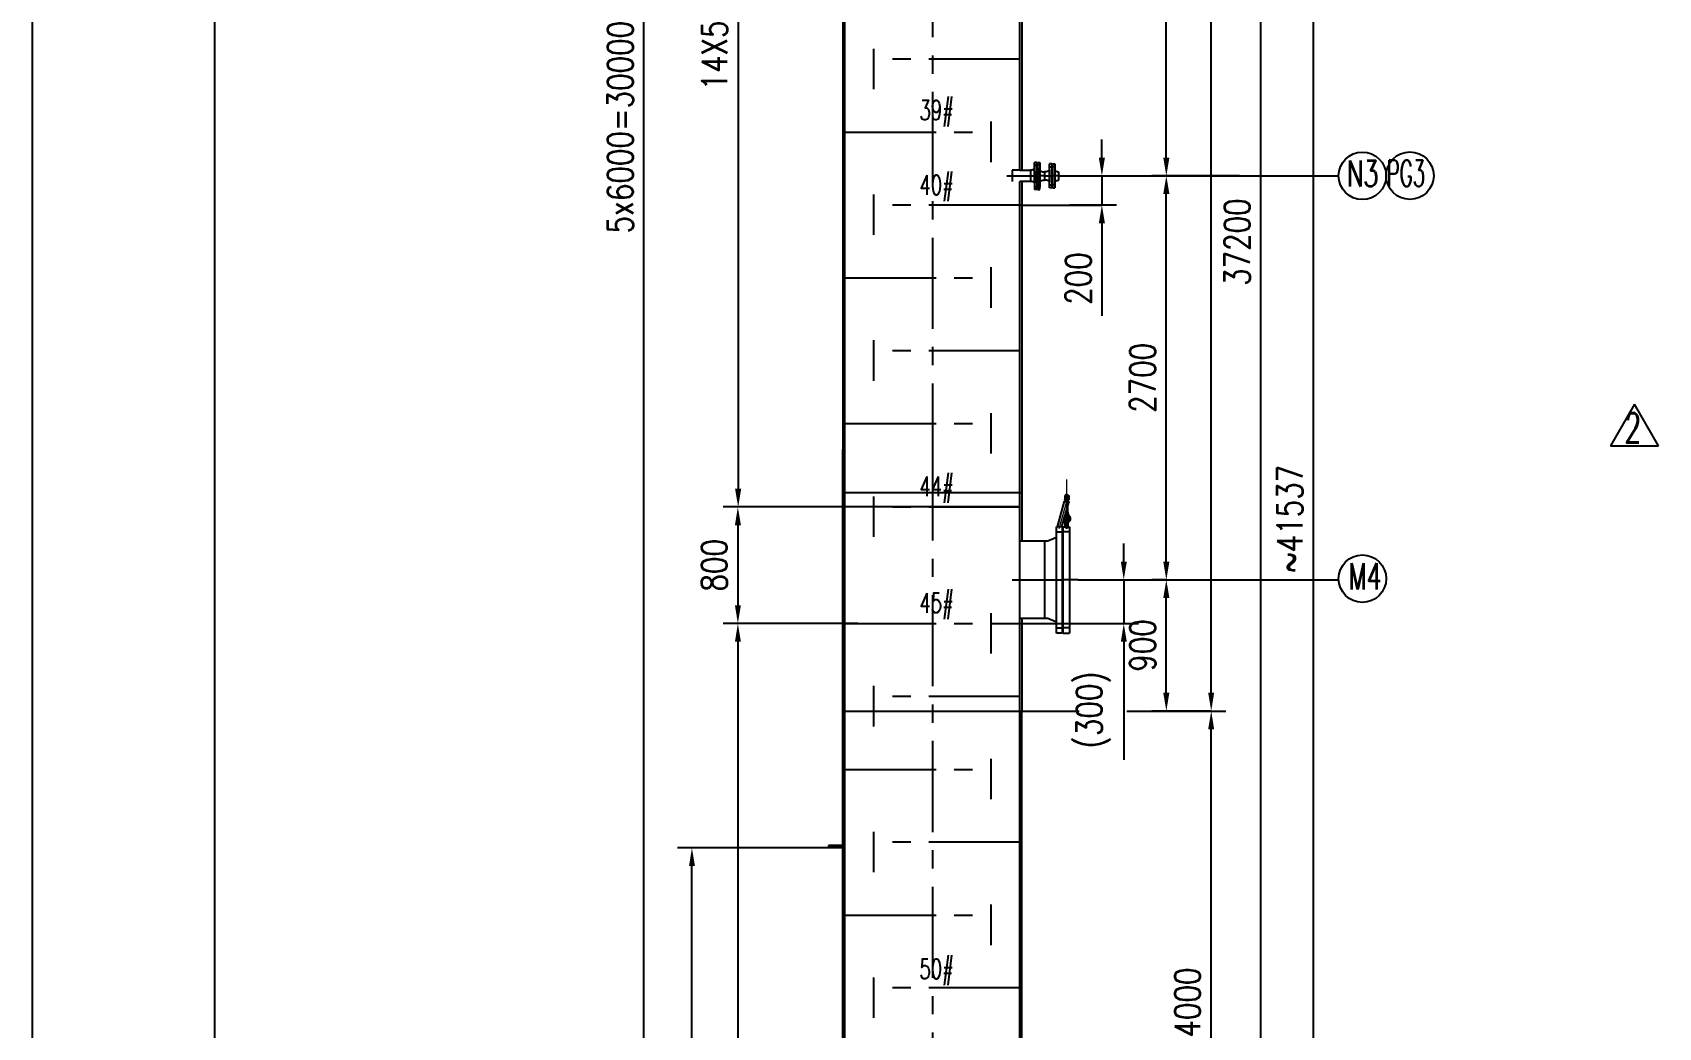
# Model space of a CAD drawing. Header units: millimetres. Extents: x -1250 to 28450, y -500 to 41550.
# Drawn here: x -1250 to 9903, y 16066 to 22892 of the extents above; entities that cross this region are included whole.
import ezdxf

# ---------------------------------------------------------------- set-up
doc = ezdxf.new("R2010")
doc.units = ezdxf.units.MM
doc.header["$LTSCALE"] = 500
for name, pattern in [('CENTER', [2, 1.25, -0.25, 0.25, -0.25]), ('CENTER2', [1.125, 0.75, -0.125, 0.125, -0.125]), ('PHANTOM', [2.5, 1.25, -0.25, 0.25, -0.25, 0.25, -0.25])]:
    doc.linetypes.add(name, pattern=pattern)
for name, color, linetype in [('1轮廓实线层', 7, 'Continuous'), ('2细线层', 4, 'Continuous'), ('3中心线层', 1, 'CENTER'), ('6文字层', 3, 'Continuous'), ('9双点划线层', 6, 'PHANTOM'), ('图框层', 7, 'Continuous'), ('点划线', 1, 'CENTER2')]:
    doc.layers.add(name, color=color, linetype=linetype)
doc.layers.add('中心线', color=1, linetype='CENTER', lineweight=18)
doc.styles.add('PC_TEXTSTYLE', font='romans.shx', dxfattribs={"width": 0.67, "bigfont": 'hzfs.shx'})
doc.styles.add('TH_GBDIM', font='romans.shx', dxfattribs={"width": 0.8, "bigfont": 'gbcbig.shx'})
doc.dimstyles.new('TH_GBDIM', dxfattribs={"dimscale": 50, "dimtxt": 3.5, "dimasz": 2.5, "dimexe": 2, "dimexo": 0, "dimgap": 1.5, "dimtad": 1, "dimdec": 1, "dimzin": 0, "dimdsep": 46, "dimtxsty": 'TH_GBDIM', "dimcen": 2.5, "dimclrd": 130, "dimclre": 130, "dimclrt": 3, "dimadec": 0, "dimazin": 0, "dimtfac": 0.714286, "dimtdec": 1, "dimtmove": 0, "dimatfit": 3, "dimfxl": 1, "dimtzin": 0, "dimlwd": -1, "dimlwe": -1, "dimarcsym": 0})

# ---------------------------------------------------------------- blocks, each defined once
blk = doc.blocks.new('*D29')
at = {"layer": '2细线层', "color": 130}
for p, q in [((3783, 26709), (3490, 26709)), ((3590, 26584), (3590, 19762)), ((5523, 19637), (3490, 19637))]:
    blk.add_line(p, q, dxfattribs=at)
for points in [[(3569, 26584), (3611, 26584), (3590, 26709)], [(3569, 19762), (3611, 19762), (3590, 19637)]]:
    blk.add_solid(points, dxfattribs=at)
at = {"layer": 'Defpoints', "color": 0}
for p in [(3783, 26709), (3590, 19637), (5523, 19637)]:
    blk.add_point(p, dxfattribs=at)
at = {"layer": '2细线层', "color": 3, "insert": (3428, 23173), "char_height": 175, "attachment_point": 5, "rotation": 90, "style": 'TH_GBDIM'}
blk.add_mtext('14X500=7000{}{}', dxfattribs=at)
blk = doc.blocks.new('*D30')
at = {"layer": '2细线层', "color": 130}
for p, q in [((4522, 19637), (3488, 19637)), ((3588, 19512), (3588, 18962)), ((4412, 18837), (3488, 18837))]:
    blk.add_line(p, q, dxfattribs=at)
for points in [[(3568, 19512), (3609, 19512), (3588, 19637)], [(3568, 18962), (3609, 18962), (3588, 18837)]]:
    blk.add_solid(points, dxfattribs=at)
at = {"layer": 'Defpoints', "color": 0}
for p in [(4522, 19637), (3588, 18837), (4412, 18837)]:
    blk.add_point(p, dxfattribs=at)
at = {"layer": '2细线层', "color": 3, "insert": (3426, 19237), "char_height": 175, "attachment_point": 5, "rotation": 90, "style": 'TH_GBDIM'}
blk.add_mtext('800{}{}', dxfattribs=at)
blk = doc.blocks.new('*D31')
at = {"layer": '2细线层', "color": 130}
for p, q in [((4412, 18837), (3488, 18837)), ((3588, 18712), (3588, 11462)), ((4522, 11337), (3488, 11337))]:
    blk.add_line(p, q, dxfattribs=at)
for points in [[(3568, 18712), (3609, 18712), (3588, 18837)], [(3568, 11462), (3609, 11462), (3588, 11337)]]:
    blk.add_solid(points, dxfattribs=at)
at = {"layer": 'Defpoints', "color": 0}
for p in [(4412, 18837), (3588, 11337), (4522, 11337)]:
    blk.add_point(p, dxfattribs=at)
at = {"layer": '2细线层', "color": 3, "insert": (3426, 15087), "char_height": 175, "attachment_point": 5, "rotation": 90, "style": 'TH_GBDIM'}
blk.add_mtext('15X500=7500{}{}', dxfattribs=at)
blk = doc.blocks.new('*D37')
at = {"layer": '2细线层', "color": 130}
for p, q in [((6235, 19262), (6235, 19387)), ((5923, 19137), (6335, 19137)), ((6235, 19137), (6235, 18837)), ((5325, 18837), (6335, 18837)), ((6235, 18712), (6235, 17903))]:
    blk.add_line(p, q, dxfattribs=at)
for points in [[(6215, 19262), (6256, 19262), (6235, 19137)], [(6215, 18712), (6256, 18712), (6235, 18837)]]:
    blk.add_solid(points, dxfattribs=at)
at = {"layer": 'Defpoints', "color": 0}
for p in [(5923, 19137), (6235, 19137), (5325, 18837)]:
    blk.add_point(p, dxfattribs=at)
at = {"layer": '2细线层', "color": 3, "insert": (6027, 18245), "char_height": 175, "attachment_point": 5, "rotation": 90, "style": 'TH_GBDIM'}
blk.add_mtext('(300){}{}', dxfattribs=at)
blk = doc.blocks.new('*D44')
at = {"layer": '2细线层', "color": 130}
for p, q in [((4211, 33433), (2844, 33433)), ((2944, 11179), (2944, 33308)), ((3044, 11054), (2844, 11054))]:
    blk.add_line(p, q, dxfattribs=at)
for points in [[(2923, 33308), (2965, 33308), (2944, 33433)], [(2923, 11179), (2965, 11179), (2944, 11054)]]:
    blk.add_solid(points, dxfattribs=at)
at = {"layer": 'Defpoints', "color": 0}
for p in [(2944, 33433), (4211, 33433), (3044, 11054)]:
    blk.add_point(p, dxfattribs=at)
at = {"layer": '2细线层', "color": 3, "insert": (2782, 22243), "char_height": 175, "attachment_point": 5, "rotation": 90, "style": 'TH_GBDIM'}
blk.add_mtext('5x6000=30000{}{}', dxfattribs=at)
blk = doc.blocks.new('*D45')
at = {"layer": '2细线层', "color": 130}
for p, q in [((6255, 18237), (6935, 18237)), ((6835, 14362), (6835, 18112)), ((6835, 14237), (6735, 14237))]:
    blk.add_line(p, q, dxfattribs=at)
for points in [[(6814, 18112), (6855, 18112), (6835, 18237)], [(6814, 14362), (6855, 14362), (6835, 14237)]]:
    blk.add_solid(points, dxfattribs=at)
at = {"layer": 'Defpoints', "color": 0}
for p in [(6255, 18237), (6835, 18237), (6835, 14237)]:
    blk.add_point(p, dxfattribs=at)
at = {"layer": '2细线层', "color": 3, "insert": (6672, 16237), "char_height": 175, "attachment_point": 5, "rotation": 90, "style": 'TH_GBDIM'}
blk.add_mtext('4000{}{}', dxfattribs=at)
blk = doc.blocks.new('*D46')
at = {"layer": '2细线层', "color": 130}
for p, q in [((6085, 22034), (6085, 22159)), ((5902, 21909), (6185, 21909)), ((6085, 21909), (6085, 21709)), ((5864, 21709), (6185, 21709)), ((6085, 21584), (6085, 20949))]:
    blk.add_line(p, q, dxfattribs=at)
for points in [[(6064, 22034), (6106, 22034), (6085, 21909)], [(6064, 21584), (6106, 21584), (6085, 21709)]]:
    blk.add_solid(points, dxfattribs=at)
at = {"layer": 'Defpoints', "color": 0}
for p in [(5902, 21909), (6085, 21909), (5864, 21709)]:
    blk.add_point(p, dxfattribs=at)
at = {"layer": '2细线层', "color": 3, "insert": (5923, 21204), "char_height": 175, "attachment_point": 5, "rotation": 90, "style": 'TH_GBDIM'}
blk.add_mtext('200{}{}', dxfattribs=at)
blk = doc.blocks.new('*D49')
at = {"layer": '2细线层', "color": 130}
for p, q in [((6527, 19137), (6427, 19137)), ((6527, 18362), (6527, 19012)), ((6835, 18237), (6427, 18237))]:
    blk.add_line(p, q, dxfattribs=at)
for points in [[(6506, 19012), (6548, 19012), (6527, 19137)], [(6506, 18362), (6548, 18362), (6527, 18237)]]:
    blk.add_solid(points, dxfattribs=at)
at = {"layer": 'Defpoints', "color": 0}
for p in [(6527, 19137), (6527, 19137), (6835, 18237)]:
    blk.add_point(p, dxfattribs=at)
at = {"layer": '2细线层', "color": 3, "insert": (6365, 18687), "char_height": 175, "attachment_point": 5, "rotation": 90, "style": 'TH_GBDIM'}
blk.add_mtext('900{}{}', dxfattribs=at)
blk = doc.blocks.new('*D50')
at = {"layer": '2细线层', "color": 130}
for p, q in [((7028, 21909), (6427, 21909)), ((6527, 19262), (6527, 21784)), ((6527, 19137), (6627, 19137))]:
    blk.add_line(p, q, dxfattribs=at)
for points in [[(6506, 21784), (6548, 21784), (6527, 21909)], [(6506, 19262), (6548, 19262), (6527, 19137)]]:
    blk.add_solid(points, dxfattribs=at)
at = {"layer": 'Defpoints', "color": 0}
for p in [(6527, 21909), (7028, 21909), (6527, 19137)]:
    blk.add_point(p, dxfattribs=at)
at = {"layer": '2细线层', "color": 3, "insert": (6365, 20523), "char_height": 175, "attachment_point": 5, "rotation": 90, "style": 'TH_GBDIM'}
blk.add_mtext('2700{}{}', dxfattribs=at)
blk = doc.blocks.new('*D51')
at = {"layer": '2细线层', "color": 130}
for p, q in [((7028, 26909), (6427, 26909)), ((6527, 22034), (6527, 26784)), ((6750, 21909), (6427, 21909))]:
    blk.add_line(p, q, dxfattribs=at)
for points in [[(6506, 26784), (6548, 26784), (6527, 26909)], [(6506, 22034), (6548, 22034), (6527, 21909)]]:
    blk.add_solid(points, dxfattribs=at)
at = {"layer": 'Defpoints', "color": 0}
for p in [(6527, 26909), (7028, 26909), (6750, 21909)]:
    blk.add_point(p, dxfattribs=at)
at = {"layer": '2细线层', "color": 3, "insert": (6365, 24409), "char_height": 175, "attachment_point": 5, "rotation": 90, "style": 'TH_GBDIM'}
blk.add_mtext('5000{}{}', dxfattribs=at)
blk = doc.blocks.new('*D53')
at = {"layer": '2细线层', "color": 130}
for p, q in [((7007, 36571), (7276, 36571)), ((7176, 6462), (7176, 36446)), ((6925, 6337), (7276, 6337))]:
    blk.add_line(p, q, dxfattribs=at)
for points in [[(7155, 36446), (7197, 36446), (7176, 36571)], [(7155, 6462), (7197, 6462), (7176, 6337)]]:
    blk.add_solid(points, dxfattribs=at)
at = {"layer": 'Defpoints', "color": 0}
for p in [(7007, 36571), (7176, 36571), (6925, 6337)]:
    blk.add_point(p, dxfattribs=at)
at = {"layer": '2细线层', "color": 3, "insert": (7013, 21454), "char_height": 175, "attachment_point": 5, "rotation": 90, "style": 'TH_GBDIM'}
blk.add_mtext('37200{}{}', dxfattribs=at)
blk = doc.blocks.new('*D54')
at = {"layer": '2细线层', "color": 130}
for p, q in [((6935, 36571), (7636, 36571)), ((7536, 2662), (7536, 36446)), ((6635, 2537), (7636, 2537))]:
    blk.add_line(p, q, dxfattribs=at)
for points in [[(7516, 36446), (7557, 36446), (7536, 36571)], [(7516, 2662), (7557, 2662), (7536, 2537)]]:
    blk.add_solid(points, dxfattribs=at)
at = {"layer": 'Defpoints', "color": 0}
for p in [(6935, 36571), (7536, 36571), (6635, 2537)]:
    blk.add_point(p, dxfattribs=at)
at = {"layer": '2细线层', "color": 3, "insert": (7374, 19554), "char_height": 175, "attachment_point": 5, "rotation": 90, "style": 'TH_GBDIM'}
blk.add_mtext('~41537{}{}', dxfattribs=at)
blk = doc.blocks.new('*D81')
at = {"layer": '2细线层', "color": 130}
for p, q in [((6835, 34101), (6735, 34101)), ((6835, 18362), (6835, 33976)), ((6835, 18237), (6735, 18237))]:
    blk.add_line(p, q, dxfattribs=at)
for points in [[(6814, 33976), (6855, 33976), (6835, 34101)], [(6814, 18362), (6855, 18362), (6835, 18237)]]:
    blk.add_solid(points, dxfattribs=at)
at = {"layer": 'Defpoints', "color": 0}
for p in [(6835, 34101), (6835, 34101), (6835, 18237)]:
    blk.add_point(p, dxfattribs=at)
at = {"layer": '2细线层', "color": 3, "insert": (6672, 26169), "char_height": 175, "attachment_point": 5, "rotation": 90, "style": 'TH_GBDIM'}
blk.add_mtext('22685{}{}', dxfattribs=at)
blk = doc.blocks.new('*D100')
at = {"layer": '2细线层', "color": 130}
for p, q in [((4209, 17298), (3173, 17298)), ((3273, 11179), (3273, 17173)), ((4205, 11054), (3173, 11054))]:
    blk.add_line(p, q, dxfattribs=at)
for points in [[(3253, 17173), (3294, 17173), (3273, 17298)], [(3253, 11179), (3294, 11179), (3273, 11054)]]:
    blk.add_solid(points, dxfattribs=at)
at = {"layer": 'Defpoints', "color": 0}
for p in [(3273, 17298), (4209, 17298), (4205, 11054)]:
    blk.add_point(p, dxfattribs=at)
at = {"layer": '2细线层', "color": 3, "insert": (3111, 14176), "char_height": 175, "attachment_point": 5, "rotation": 90, "style": 'TH_GBDIM'}
blk.add_mtext('6000{}{}', dxfattribs=at)

msp = doc.modelspace()

# ---------------------------------------------------------------- linework, layer by layer
for p, q in [((5522.78, 21946.86), (5522.78, 27170.86)), ((5535.52, 27170.86), (5536, 21946.86)), ((4309.4, 19502.88), (4309.89, 24370.86)), ((4322.78, 19502.88), (4322.78, 24370.86)), ((5595.28, 21870.86), (5522.78, 21870.86)), ((5522.78, 19502.88), (5522.78, 21870.86)), ((5536.01, 21870.86), (5536.12, 20617.36)), ((5640.28, 21946.86), (5640.28, 21870.86)), ((5697.78, 21937.36), (5688.28, 21937.36)), ((5697.78, 21880.36), (5688.28, 21880.36)), ((5693.03, 21880.36), (5693.03, 21937.36)), ((5536.12, 20617.36), (5536.16, 20117.36)), ((5536.17, 20117.36), (5536.22, 19502.88)), ((4308.78, 18236.65), (4308.96, 20031.66)), ((4322.78, 6336.65), (4322.78, 20031.66)), ((5522.78, 18236.65), (5522.78, 20031.66)), ((5536.62, 20031.66), (5536.67, 19401.65)), ((4308.78, 19736.65), (5536.78, 19736.65)), ((5693.78, 19401.65), (5522.78, 19401.65)), ((5693.78, 18871.65), (5522.78, 18871.65)), ((5536.72, 18871.65), (5536.78, 18236.65)), ((4308.78, 14236.65), (4308.78, 18236.65)), ((4308.78, 18236.65), (5536.78, 18236.65)), ((5522.78, 14236.65), (5522.78, 18236.65)), ((5536.78, 14236.65), (5536.78, 18236.65)), ((4308.78, 17314.45), (4208.78, 17314.45)), ((4308.78, 17298.45), (4208.78, 17298.45)), ((4277.1, 17306.45), (4308.78, 17306.45))]:
    msp.add_line(p, q)
for centre in [(7871.78, 21908.86), (8197.8, 21910.02), (7871.78, 19144.93)]:
    msp.add_circle(centre, 163.02)
at = {"layer": '1轮廓实线层'}
for p, q in [((5623.28, 21875.57), (5623.28, 22001.36)), ((5639.28, 22001.36), (5623.28, 22001.36)), ((5639.28, 21859.59), (5639.28, 22001.36)), ((5644.28, 21854.59), (5644.28, 22001.36)), ((5644.28, 22001.36), (5660.28, 22001.36)), ((5660.28, 22001.36), (5660.28, 21838.62)), ((5660.28, 21816.36), (5660.28, 21979.11)), ((5741.78, 21991.36), (5725.78, 21991.36)), ((5725.78, 21826.36), (5725.78, 21991.36)), ((5741.78, 21991.36), (5741.78, 21826.36)), ((5746.78, 21991.36), (5746.78, 21826.36)), ((5746.78, 21991.36), (5762.78, 21991.36)), ((5762.78, 21991.36), (5762.78, 21826.36)), ((5522.78, 21946.86), (5469.44, 21946.86)), ((5469.44, 21946.86), (5469.44, 21870.86)), ((5522.78, 21946.86), (5595.28, 21946.86)), ((5595.28, 21946.86), (5595.28, 21870.86)), ((5605.28, 21946.86), (5595.28, 21946.86)), ((5605.28, 21870.86), (5595.28, 21870.86)), ((5623.28, 21954.86), (5605.28, 21946.86)), ((5623.28, 21862.86), (5605.28, 21870.86)), ((5623.28, 21942.16), (5623.28, 21816.36)), ((5639.28, 21958.14), (5639.28, 21816.36)), ((5640.28, 21853.86), (5640.28, 21959.14)), ((5640.28, 21854.36), (5640.28, 21959.14)), ((5643.28, 21962.13), (5643.28, 21849.86)), ((5644.28, 21963.13), (5644.28, 21816.36)), ((5660.28, 21945.36), (5678.28, 21937.36)), ((5660.28, 21872.36), (5678.28, 21880.36)), ((5678.28, 21937.36), (5688.28, 21937.36)), ((5678.28, 21880.36), (5688.28, 21880.36)), ((5705.78, 21937.36), (5697.78, 21937.36)), ((5705.78, 21880.36), (5697.78, 21880.36)), ((5725.78, 21945.86), (5705.78, 21937.36)), ((5725.78, 21871.86), (5705.78, 21880.36)), ((5745.78, 21958.36), (5741.78, 21958.36)), ((5742.78, 21864.86), (5742.78, 21952.86)), ((5745.78, 21952.86), (5742.78, 21952.86)), ((5742.78, 21952.36), (5746.78, 21952.36)), ((5742.78, 21865.36), (5742.78, 21952.36)), ((5742.78, 21865.36), (5746.78, 21865.36)), ((5745.78, 21864.86), (5742.78, 21864.86)), ((5745.78, 21958.36), (5745.78, 21859.36)), ((5762.78, 21945.86), (5782.78, 21937.36)), ((5762.78, 21871.86), (5782.78, 21880.36)), ((5782.78, 21937.36), (5790.78, 21937.36)), ((5782.78, 21880.36), (5790.78, 21880.36)), ((5790.78, 21880.36), (5790.78, 21937.36)), ((5639.28, 21816.36), (5623.28, 21816.36)), ((5643.28, 21849.86), (5639.28, 21849.86)), ((5640.28, 21854.36), (5644.28, 21854.36)), ((5643.28, 21853.86), (5640.28, 21853.86)), ((5644.28, 21816.36), (5660.28, 21816.36)), ((5741.78, 21826.36), (5725.78, 21826.36)), ((5745.78, 21859.36), (5741.78, 21859.36)), ((5746.78, 21826.36), (5762.78, 21826.36)), ((5779.96, 19501.65), (5829.35, 19675.74)), ((5811.14, 19501.65), (5858.21, 19667.55)), ((5828.98, 19689.02), (5828.98, 19686.65)), ((5843.78, 19689.01), (5828.98, 19689.02)), ((5828.98, 19686.65), (5858.58, 19686.65)), ((5831.66, 19715.74), (5829.93, 19714.75)), ((5829.93, 19714.75), (5829.93, 19704.21)), ((5831.66, 19703.21), (5829.93, 19704.21)), ((5831.66, 19702.11), (5829.93, 19701.11)), ((5829.93, 19701.11), (5829.93, 19690.58)), ((5831.66, 19689.58), (5829.93, 19690.58)), ((5833.66, 19702.65), (5833.67, 19702.65)), ((5833.67, 19716.28), (5853.92, 19716.28)), ((5833.67, 19702.65), (5853.92, 19702.65)), ((5835.78, 19686.65), (5835.78, 19684.34)), ((5836.99, 19720.65), (5835.79, 19719.45)), ((5835.79, 19719.45), (5851.79, 19719.45)), ((5835.79, 19719.45), (5835.79, 19716.28)), ((5836.86, 19701.11), (5836.5, 19701.47)), ((5836.71, 19684.88), (5836.71, 19686.65)), ((5836.86, 19714.75), (5836.86, 19704.07)), ((5836.86, 19701.11), (5836.86, 19690.44)), ((5836.99, 19720.65), (5850.59, 19720.65)), ((5836.99, 19720.65), (5836.99, 19716.28)), ((5843.78, 19689.01), (5858.58, 19689.01)), ((5850.59, 19720.65), (5851.79, 19719.45)), ((5850.59, 19720.65), (5850.59, 19716.28)), ((5850.72, 19714.75), (5850.72, 19704.07)), ((5850.72, 19701.11), (5850.72, 19690.44)), ((5851.78, 19686.65), (5851.78, 19684.34)), ((5851.78, 19684.34), (5851.78, 19686.65)), ((5851.78, 19601.95), (5851.78, 19644.89)), ((5851.79, 19719.45), (5851.79, 19716.28)), ((5855.92, 19715.74), (5857.64, 19714.75)), ((5855.92, 19703.21), (5857.64, 19704.21)), ((5855.92, 19702.11), (5857.64, 19701.11)), ((5855.92, 19689.58), (5857.64, 19690.58)), ((5857.64, 19714.75), (5857.64, 19704.21)), ((5857.64, 19701.11), (5857.64, 19690.58)), ((5858.58, 19689.01), (5858.58, 19686.65)), ((5833.79, 19501.65), (5833.79, 19556.65)), ((5840.29, 19566.02), (5834.7, 19581.01)), ((5853.77, 19501.65), (5853.77, 19556.65)), ((5774.78, 19426.65), (5713.78, 19401.65)), ((5774.78, 18771.65), (5774.78, 19501.65)), ((5813.78, 19501.65), (5774.78, 19501.65)), ((5813.78, 18771.65), (5813.78, 19501.65)), ((5818.78, 19441.15), (5813.78, 19441.15)), ((5814.78, 19424.65), (5814.78, 18848.65)), ((5818.78, 19424.65), (5814.78, 19424.65)), ((5814.78, 19424.15), (5814.78, 18849.15)), ((5814.78, 19424.15), (5819.78, 19424.15)), ((5818.78, 18832.15), (5818.78, 19441.15)), ((5819.78, 18771.65), (5819.78, 19501.65)), ((5819.78, 19501.65), (5833.79, 19501.65)), ((5853.77, 19501.65), (5862.78, 19501.65)), ((5862.78, 19501.65), (5862.78, 18771.65)), ((5713.78, 19401.65), (5693.78, 19401.65)), ((5693.78, 18871.65), (5693.78, 19401.65)), ((5713.78, 18871.65), (5693.78, 18871.65)), ((5774.78, 18846.65), (5713.78, 18871.65)), ((5814.78, 18849.15), (5819.78, 18849.15)), ((5818.78, 18848.65), (5814.78, 18848.65)), ((5813.78, 18771.65), (5774.78, 18771.65)), ((5818.78, 18832.15), (5813.78, 18832.15)), ((5819.78, 18771.65), (5862.78, 18771.65)), ((4208.78, 17314.45), (4208.78, 17298.45))]:
    msp.add_line(p, q, dxfattribs=at)
for centre in [(5843.78, 19556.65), (5843.78, 19501.51)]:
    msp.add_circle(centre, 9.99, dxfattribs=at)
for centre, radius, start, end in [((5843.78, 19671.65), 15, 344.160415, 164.160415), ((5833.66, 19712.28), 4, 90, 120), ((5833.66, 19706.68), 4, 240, 270), ((5833.66, 19698.65), 4, 90, 120), ((5833.66, 19693.05), 4, 240, 270), ((5833.67, 19712.28), 4, 37.095357, 90), ((5833.67, 19706.68), 4, 270, 322.904643), ((5833.67, 19698.65), 4, 45, 90), ((5833.67, 19693.05), 4, 270, 322.904643), ((5843.73, 19699.06), 17.25, 66.098528, 113.456969), ((5843.73, 19719.9), 17.25, 246.543031, 293.901472), ((5843.73, 19685.43), 17.25, 66.098528, 113.456969), ((5843.73, 19706.26), 17.25, 246.543031, 293.901472), ((5853.91, 19712.28), 4, 90, 142.904643), ((5853.91, 19706.68), 4, 217.095357, 270), ((5853.91, 19698.65), 4, 90, 142.904643), ((5853.91, 19693.05), 4, 217.095357, 270), ((5853.92, 19712.28), 4, 60, 90), ((5853.92, 19706.68), 4, 270, 300), ((5853.92, 19698.65), 4, 60, 90), ((5853.92, 19693.05), 4, 270, 300), ((5843.78, 19556.65), 26, 215.085702, 247.412526), ((5843.78, 19556.65), 26, 110.443813, 113.235129), ((5843.78, 19556.65), 10, 110.443813, 43.341758), ((5891.78, 19601.95), 56, 190.463389, 223.341758), ((5891.78, 19601.95), 40, 180, 223.341758), ((5843.78, 19556.65), 26, 292.587474, 43.341758)]:
    msp.add_arc(centre, radius, start, end, dxfattribs=at)
at = {"layer": '2细线层'}
for p, q in [((-1250, -500), (-1250, 41550)), ((5790.78, 21908.86), (7708.97, 21908.86)), ((5523.65, 21708.86), (6085.08, 21708.86)), ((5923.3, 19136.65), (7708.97, 19136.65)), ((5536.78, 18236.65), (5929.56, 18236.65))]:
    msp.add_line(p, q, dxfattribs=at)
at = {"layer": '3中心线层'}
for p, q in [((4922.78, 35484.64), (4922.78, 19502.88)), ((5618.28, 21981.36), (5648.28, 21981.36)), ((5665.28, 21981.36), (5635.28, 21981.36)), ((5720.78, 21971.36), (5750.78, 21971.36)), ((5767.78, 21971.36), (5737.78, 21971.36)), ((5432.08, 21908.86), (5648.28, 21908.86)), ((5693.28, 21908.86), (5635.28, 21908.86)), ((5692.78, 21908.86), (5750.78, 21908.86)), ((5795.78, 21908.86), (5737.78, 21908.86)), ((5618.28, 21836.36), (5648.28, 21836.36)), ((5665.28, 21836.36), (5635.28, 21836.36)), ((5720.78, 21846.36), (5750.78, 21846.36)), ((5767.78, 21846.36), (5737.78, 21846.36)), ((4922.78, 20031.66), (4922.78, 6336.65)), ((5769.78, 19466.65), (5823.78, 19466.65)), ((5867.78, 19466.65), (5809.78, 19466.65)), ((5470.48, 19136.65), (5823.78, 19136.65)), ((5923.3, 19136.65), (5809.78, 19136.65)), ((5769.78, 18806.65), (5823.78, 18806.65)), ((5867.78, 18806.65), (5809.78, 18806.65)), ((4308.78, 17306.45), (4208.78, 17306.45))]:
    msp.add_line(p, q, dxfattribs=at)
msp.add_lwpolyline([(9737.65, 20342.97), (9572.52, 20056.97), (9902.77, 20056.97)], close=True, dxfattribs=at)
at = {"layer": '9双点划线层'}
for p, q in [((4521.57, 22503.43), (4521.57, 22781.33)), ((5523.65, 22708.86), (4521.57, 22708.86)), ((4322.78, 22208.86), (5324.86, 22208.86)), ((5324.86, 22003.43), (5324.86, 22281.33)), ((4521.57, 21503.43), (4521.57, 21781.33)), ((5523.65, 21708.86), (4521.57, 21708.86)), ((4322.78, 21208.86), (5324.86, 21208.86)), ((5324.86, 21003.43), (5324.86, 21281.33)), ((4521.57, 20503.43), (4521.57, 20781.33)), ((5523.65, 20708.86), (4521.57, 20708.86)), ((4322.78, 20208.86), (5324.86, 20208.86)), ((5324.86, 20003.43), (5324.86, 20281.33)), ((4521.57, 19431.22), (4521.57, 19709.12)), ((5523.65, 19636.65), (4521.57, 19636.65)), ((5324.86, 18631.22), (5324.86, 18909.12)), ((4322.78, 18836.65), (5324.86, 18836.65)), ((4521.57, 18131.22), (4521.57, 18409.12)), ((5523.65, 18336.65), (4521.57, 18336.65)), ((5324.86, 17631.22), (5324.86, 17909.12)), ((4322.78, 17836.65), (5324.86, 17836.65)), ((4521.57, 17131.22), (4521.57, 17409.12)), ((5523.65, 17336.65), (4521.57, 17336.65)), ((5324.86, 16631.22), (5324.86, 16909.12)), ((4322.78, 16836.65), (5324.86, 16836.65)), ((4521.57, 16131.22), (4521.57, 16409.12)), ((5523.65, 16336.65), (4521.57, 16336.65))]:
    msp.add_line(p, q, dxfattribs=at)
at = {"layer": '中心线'}
for p, q in [((5843.78, 19487.26), (5843.78, 19824.52)), ((5792.2, 19489.86), (5849.03, 19690.15))]:
    msp.add_line(p, q, dxfattribs=at)
at = {"layer": '图框层'}
msp.add_line((0, 0), (0, 41050), dxfattribs=at)
at = {"layer": '点划线'}
msp.add_line((5823.91, 19677.29), (5863.65, 19666.01), dxfattribs=at)
msp.add_circle((5843.78, 19556.65), 18, dxfattribs=at)
msp.add_arc((5891.78, 19601.95), 48, 180, 223.341758, dxfattribs=at)

# ---------------------------------------------------------------- texts
at = {"layer": '3中心线层', "style": 'PC_TEXTSTYLE', "width": 0.67}
msp.add_text('2', height=202.5, dxfattribs=at).set_placement((9668.45, 20078.54))
at = {"layer": '6文字层', "style": 'PC_TEXTSTYLE'}
for s, height, width, p in [('39#', 135, 0.67, (4833.59, 22292.35)), ('N3', 180, 0.67, (7764.92, 21835.26)), ('PG3', 180, 0.55, (8039.37, 21836.42)), ('40#', 135, 0.67, (4833.59, 21779.14)), ('44#', 135, 0.67, (4833.59, 19711.46)), ('M4', 180, 0.67, (7776.66, 19071.32)), ('45#', 135, 0.67, (4833.59, 18911.46)), ('50#', 135, 0.67, (4833.59, 16400.44))]:
    msp.add_text(s, height=height, dxfattribs=dict(at, width=width)).set_placement(p)

# ---------------------------------------------------------------- dimensions: what is measured, and where the dimension line sits
at = {"layer": '2细线层'}
for base, p1, p2, text, override, picture, middle in [((7536.42, 36570.66), (6635.12, 2536.65), (6934.64, 36570.66), '~41537{}{}', {"dimgap": 1.5, "dimtad": 1, "dimjust": 0, "dimdec": 1, "dimlfac": 1, "dimse1": 0, "dimse2": 0, "dimsd1": 0, "dimsd2": 0}, '*D54', (7536.42, 19553.66)), ((6085.08, 21908.86), (5863.81, 21708.86), (5902.41, 21908.86), '<>{}{}', {"dimgap": 1.5, "dimtad": 1, "dimjust": 0, "dimdec": 0, "dimlfac": 1, "dimse1": 0, "dimse2": 0, "dimsd1": 0, "dimsd2": 0}, '*D46', (6085.08, 21203.86)), ((3588.41, 18836.65), (4521.57, 19636.65), (4412.45, 18836.65), '<>{}{}', {"dimgap": 1.5, "dimtad": 1, "dimjust": 0, "dimdec": 0, "dimlfac": 1, "dimse1": 0, "dimse2": 0, "dimsd1": 0, "dimsd2": 0}, '*D30', (3588.41, 19236.65)), ((6235.44, 19136.65), (5324.86, 18836.65), (5923.3, 19136.65), '(<>){}{}', {"dimgap": 1.5, "dimtad": 1, "dimjust": 0, "dimdec": 0, "dimlfac": 1, "dimse1": 0, "dimse2": 0, "dimsd1": 0, "dimsd2": 0}, '*D37', (6235.44, 18244.98)), ((3588.41, 11336.65), (4412.45, 18836.65), (4521.57, 11336.65), '15X500=<>{}{}', {"dimgap": 1.5, "dimtad": 1, "dimjust": 0, "dimdec": 0, "dimlfac": 1, "dimse1": 0, "dimse2": 0, "dimsd1": 0, "dimsd2": 0}, '*D31', (3588.41, 15086.65))]:
    dim = msp.add_linear_dim(base=base, p1=p1, p2=p2, angle=90, text=text, dimstyle='TH_GBDIM', override=override, dxfattribs=at)
    dim.commit()
    dim.dimension.update_dxf_attribs({"geometry": picture, "text_midpoint": middle, "dimtype": 160})
for base, p1, p2, text, override, picture, middle in [((7175.85, 36570.66), (6924.64, 6336.65), (7007.16, 36570.66), '37200{}{}', {"dimgap": 1.5, "dimtad": 1, "dimjust": 0, "dimdec": 1, "dimlfac": 1, "dimse1": 0, "dimse2": 0, "dimsd1": 0, "dimsd2": 0}, '*D53', (7013.35, 21453.66)), ((6834.64, 34100.57), (6834.64, 18236.65), (6834.64, 34100.57), '22685{}{}', {"dimgap": 1.5, "dimtad": 1, "dimjust": 0, "dimdec": 1, "dimlfac": 1, "dimse1": 0, "dimse2": 0, "dimsd1": 0, "dimsd2": 0}, '*D81', (6672.14, 26168.61)), ((2944.31, 33432.61), (3044.31, 11053.65), (4210.78, 33432.61), '5x6000=30000{}{}', {"dimgap": 1.5, "dimtad": 1, "dimjust": 0, "dimdec": 1, "dimlfac": 1, "dimse1": 0, "dimse2": 0, "dimsd1": 0, "dimsd2": 0}, '*D44', (2781.81, 22243.13)), ((6527.08, 26908.86), (6749.88, 21908.86), (7028.47, 26908.86), '<>{}{}', {"dimgap": 1.5, "dimtad": 1, "dimjust": 0, "dimdec": 0, "dimlfac": 1, "dimse1": 0, "dimse2": 0, "dimsd1": 0, "dimsd2": 0}, '*D51', (6364.58, 24408.86)), ((3590.04, 19636.65), (3783.22, 26708.86), (5522.78, 19636.65), '14X500=7000{}{}', {"dimgap": 1.5, "dimtad": 1, "dimjust": 0, "dimdec": 0, "dimlfac": 1, "dimse1": 0, "dimse2": 0, "dimsd1": 0, "dimsd2": 0}, '*D29', (3427.54, 23172.76)), ((6527.08, 21908.86), (6527.08, 19136.65), (7028.47, 21908.86), '2700{}{}', {"dimgap": 1.5, "dimtad": 1, "dimjust": 0, "dimdec": 0, "dimlfac": 1, "dimse1": 0, "dimse2": 0, "dimsd1": 0, "dimsd2": 0}, '*D50', (6364.58, 20522.76)), ((6527.08, 19136.65), (6834.64, 18236.65), (6527.08, 19136.65), '<>{}{}', {"dimgap": 1.5, "dimtad": 1, "dimjust": 0, "dimdec": 0, "dimlfac": 1, "dimse1": 0, "dimse2": 0, "dimsd1": 0, "dimsd2": 0}, '*D49', (6364.58, 18686.65)), ((6834.64, 18236.65), (6834.64, 14236.65), (6254.98, 18236.65), '<>{}{}', {"dimgap": 1.5, "dimtad": 1, "dimjust": 0, "dimdec": 0, "dimlfac": 1, "dimse1": 0, "dimse2": 0, "dimsd1": 0, "dimsd2": 0}, '*D45', (6672.14, 16236.65)), ((3273.48, 17298.45), (4204.78, 11053.65), (4208.78, 17298.45), '6000{}{}', {"dimgap": 1.5, "dimtad": 1, "dimjust": 0, "dimdec": 1, "dimlfac": 1, "dimse1": 0, "dimse2": 0, "dimsd1": 0, "dimsd2": 0}, '*D100', (3110.98, 14176.05))]:
    dim = msp.add_linear_dim(base=base, p1=p1, p2=p2, angle=90, text=text, dimstyle='TH_GBDIM', override=override, dxfattribs=at)
    dim.commit()
    dim.dimension.update_dxf_attribs({"geometry": picture, "text_midpoint": middle})

doc.saveas('drawing.dxf')
